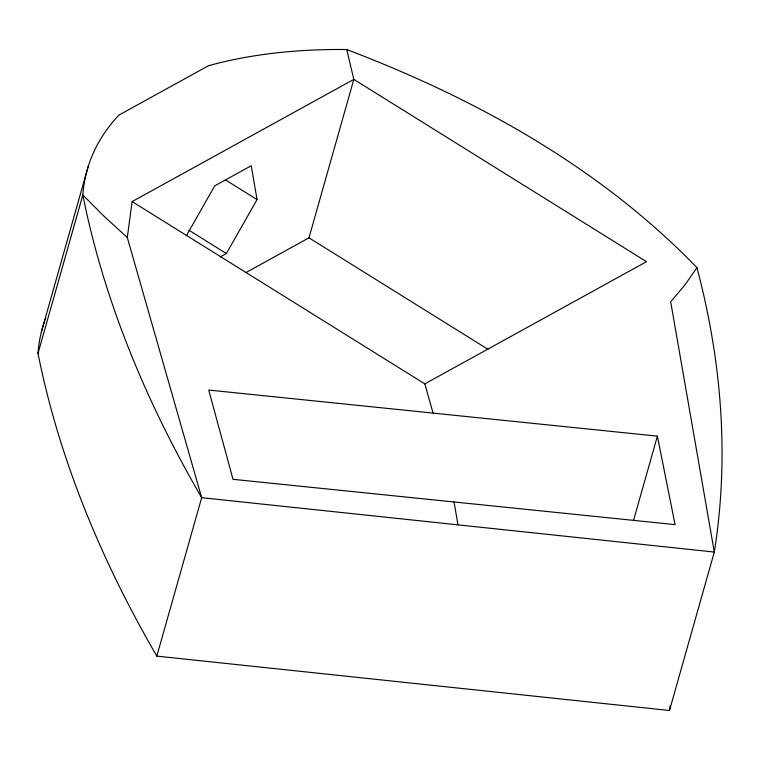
<?xml version="1.0" encoding="UTF-8"?>
<svg xmlns="http://www.w3.org/2000/svg" width="760" height="760" viewBox="0 0 760 760"><rect width="100%" height="100%" fill="white"/><g stroke="black" fill="none" stroke-linecap="round" stroke-linejoin="round"><path stroke-width="1.14" d="M156.826 656.108A2201.255 1176.243 15.8 0 1 38 353.409L82.831 194.978A428.858 229.159 15.8 0 1 118.911 115.093L208.43 65.749A428.858 229.159 15.8 0 1 346.731 49.533C475.827 98.629 600.286 167.58 696.948 267.653A2110.586 1127.802 15.8 0 1 714.314 552.054L669.475 710.495L156.826 656.108L201.666 497.667L127.3 237.49L132.136 201.581L353.818 79.391L646.503 261.687L424.821 383.866L132.136 201.581M41.449 331.712L88.264 166.259M245.793 272.659L308.988 237.832L353.818 79.391L346.731 49.533M633.517 520.495L657.381 436.145L208.725 390.051L233.016 479.322L675.079 524.628L657.381 436.145M186.371 235.752L214.728 185.858L251.237 165.737L257.06 199.585L226.385 253.545L220.305 256.899M696.948 267.653L684.808 285.133L670.681 301.796L714.314 552.054L201.666 497.667A2201.255 1176.243 15.8 0 1 82.831 194.978L104.215 216.419L127.3 237.49M225.473 179.901L257.06 199.585M308.988 237.832L488.015 349.334M188.869 230.175L226.385 253.545M424.821 383.866L433.058 413.098M454.052 501.98L457.985 524.865M670.187 705.954A2110.586 1127.802 15.8 0 1 669.475 710.495M38 353.409A428.858 229.159 15.8 0 1 45.837 317.803"/></g></svg>
